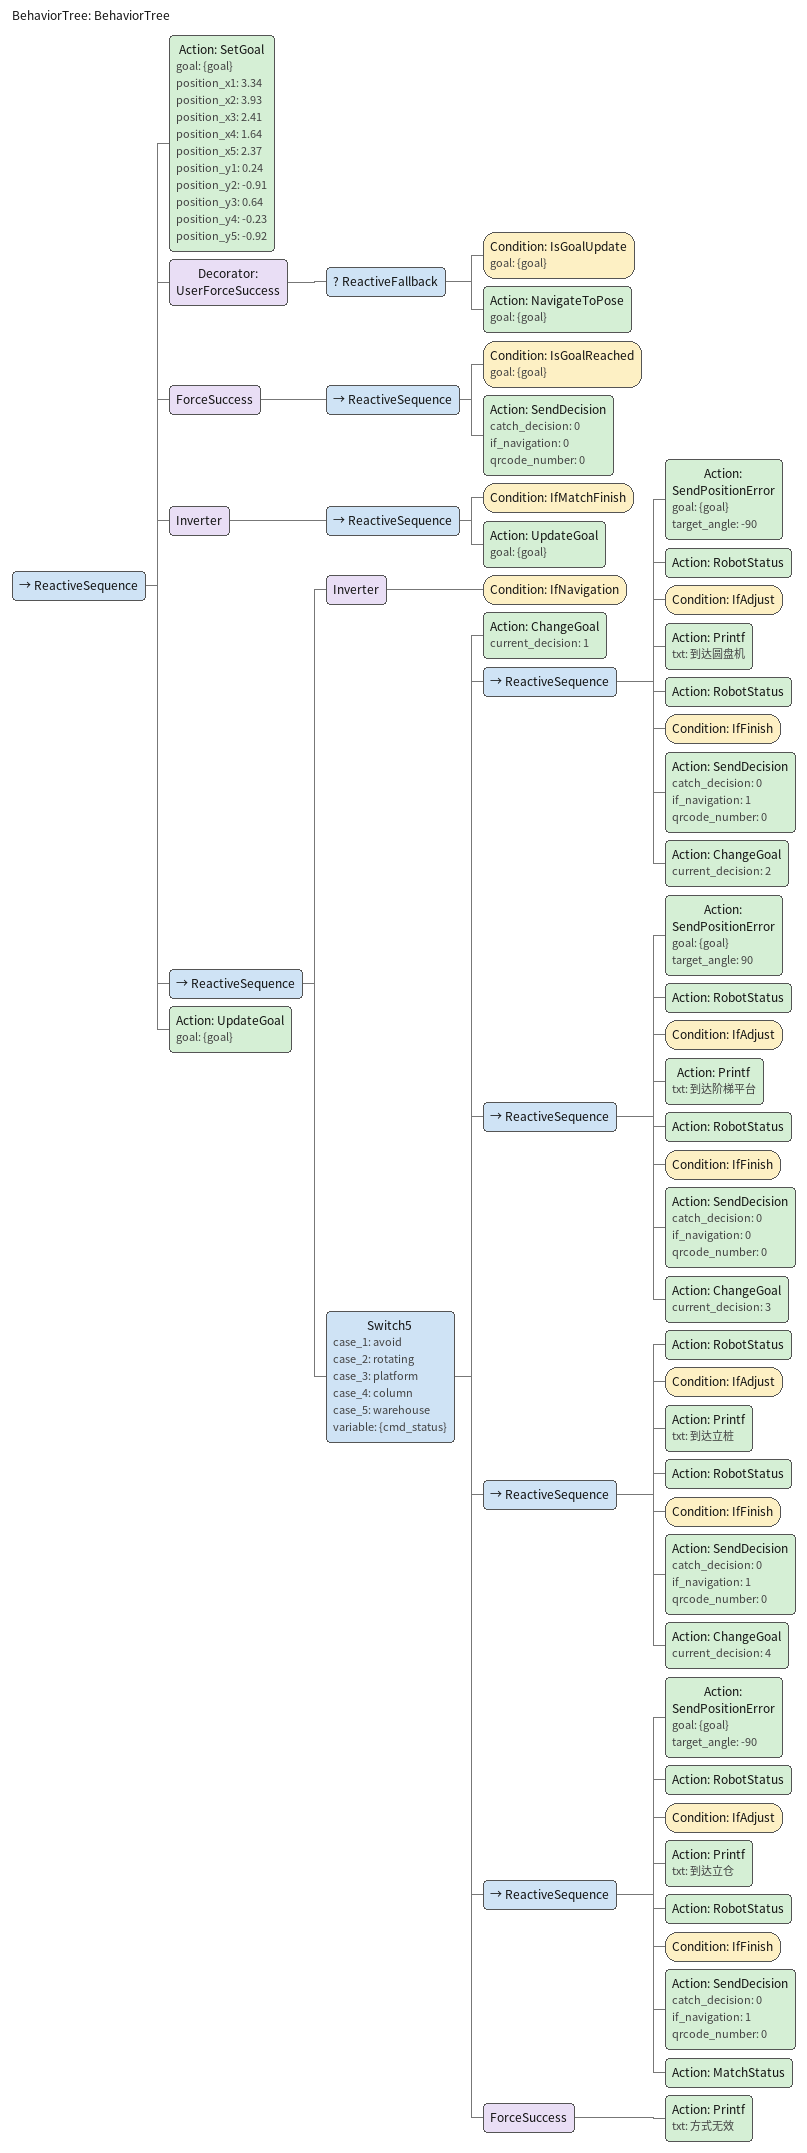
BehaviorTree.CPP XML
<?xml version="1.0"?>
<root main_tree_to_execute="BehaviorTree">
    <BehaviorTree ID="BehaviorTree">
        <ReactiveSequence>
            <Action ID="SetGoal" goal="{goal}" position_x1="3.34" position_x2="3.93" position_x3="2.41" position_x4="1.64" position_x5="2.37" position_y1="0.24" position_y2="-0.91" position_y3="0.64" position_y4="-0.23" position_y5="-0.92"/>
            <Decorator ID="UserForceSuccess">
                <ReactiveFallback>
                    <Condition ID="IsGoalUpdate" goal="{goal}"/>
                    <Action ID="NavigateToPose" goal="{goal}"/>
                </ReactiveFallback>
            </Decorator>
            <ForceSuccess>
                <ReactiveSequence>
                    <Condition ID="IsGoalReached" goal="{goal}"/>
                    <Action ID="SendDecision" catch_decision="0" if_navigation="0" qrcode_number="0"/>
                </ReactiveSequence>
            </ForceSuccess>
            <Inverter>
                <ReactiveSequence>
                    <Condition ID="IfMatchFinish"/>
                    <Action ID="UpdateGoal" goal="{goal}"/>
                </ReactiveSequence>
            </Inverter>
            <ReactiveSequence>
                <Inverter>
                    <Condition ID="IfNavigation"/>
                </Inverter>
                <Switch5 case_1="avoid" case_2="rotating" case_3="platform" case_4="column" case_5="warehouse" variable="{cmd_status}">
                    <Action ID="ChangeGoal" current_decision="1"/>
                    <ReactiveSequence>
                        <Action ID="SendPositionError" goal="{goal}" target_angle="-90"/>
                        <Action ID="RobotStatus"/>
                        <Condition ID="IfAdjust"/>
                        <Action ID="Printf" txt="到达圆盘机"/>
                        <Action ID="RobotStatus"/>
                        <Condition ID="IfFinish"/>
                        <Action ID="SendDecision" catch_decision="0" if_navigation="1" qrcode_number="0"/>
                        <Action ID="ChangeGoal" current_decision="2"/>
                    </ReactiveSequence>
                    <ReactiveSequence>
                        <Action ID="SendPositionError" goal="{goal}" target_angle="90"/>
                        <Action ID="RobotStatus"/>
                        <Condition ID="IfAdjust"/>
                        <Action ID="Printf" txt="到达阶梯平台"/>
                        <Action ID="RobotStatus"/>
                        <Condition ID="IfFinish"/>
                        <Action ID="SendDecision" catch_decision="0" if_navigation="0" qrcode_number="0"/>
                        <Action ID="ChangeGoal" current_decision="3"/>
                    </ReactiveSequence>
                    <ReactiveSequence>
                        <Action ID="RobotStatus"/>
                        <Condition ID="IfAdjust"/>
                        <Action ID="Printf" txt="到达立桩"/>
                        <Action ID="RobotStatus"/>
                        <Condition ID="IfFinish"/>
                        <Action ID="SendDecision" catch_decision="0" if_navigation="1" qrcode_number="0"/>
                        <Action ID="ChangeGoal" current_decision="4"/>
                    </ReactiveSequence>
                    <ReactiveSequence>
                        <Action ID="SendPositionError" goal="{goal}" target_angle="-90"/>
                        <Action ID="RobotStatus"/>
                        <Condition ID="IfAdjust"/>
                        <Action ID="Printf" txt="到达立仓"/>
                        <Action ID="RobotStatus"/>
                        <Condition ID="IfFinish"/>
                        <Action ID="SendDecision" catch_decision="0" if_navigation="1" qrcode_number="0"/>
                        <Action ID="MatchStatus"/>
                    </ReactiveSequence>
                    <ForceSuccess>
                        <Action ID="Printf" txt="方式无效"/>
                    </ForceSuccess>
                </Switch5>
            </ReactiveSequence>
            <Action ID="UpdateGoal" goal="{goal}"/>
        </ReactiveSequence>
    </BehaviorTree>
</root>
